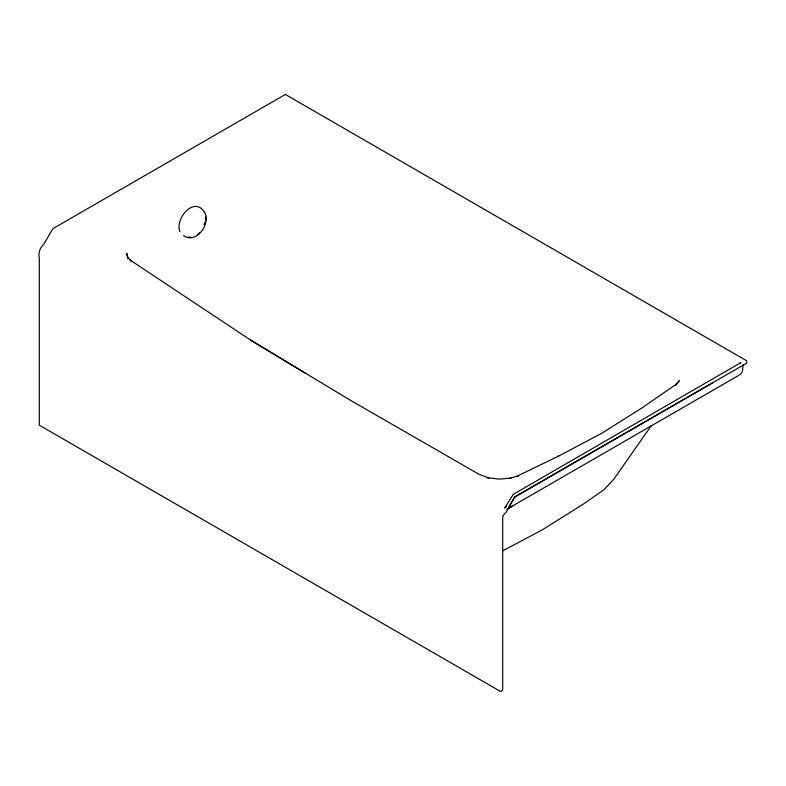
<?xml version="1.0" encoding="UTF-8"?>
<svg xmlns="http://www.w3.org/2000/svg" width="786" height="786" viewBox="0 0 786 786"><rect width="100%" height="100%" fill="white"/><g stroke="black" fill="none" stroke-linecap="round" stroke-linejoin="round"><path stroke-width="1.18" d="M742.937 364.802C742.711 368.015 743.251 372.142 740.412 374.411L506.842 509.249M740.107 363.663L740.884 362.572L513.337 494.345L504.563 508.002L506.489 506.292L506.007 506.567M204.006 224.393L205.323 221.77M512.217 501.026L514.761 496.87L586.209 455.625M508.925 506.548L511.666 501.949M676.186 385.042L679.536 380.375L675.685 384.727L676.451 384.118L642.634 407.482L601.722 433.292L557.716 456.558L558.532 456.145L517.198 476.12L518.642 475.648L509.859 478.369M651.329 425.57L613.601 479.529L604.07 489.649L583.34 504.091L542.104 529.951L502.765 550.819M197.591 234.552L199.595 232.695M508.257 508.513L512.364 506.115L507.766 508.729M587.25 455.025L627.071 432.035M628.112 431.435L746.7 363.181L746.7 360.813L285.357 94.458L53.743 228.176L52.053 229.964L43.643 244.534C39.644 247.865 38.268 253.023 39.3 258.201L39.3 425.187L500.643 691.542L502.696 690.354L502.706 517.276L503.325 515.292L506.38 511.833L514.938 497.037L713.305 382.458M510.988 478.075L498.992 479.116L487.487 477.682L488.853 478.085L478.772 474.174L351.057 400.673L250.253 339.906L305.852 373.507M188.64 236.959L190.674 237.225M183.531 235.613C196.5 244.829 211.66 222.782 204.311 211.945L204.537 212.289C194.456 195.665 174.679 218.292 179.876 231.644M251.53 340.682L130.201 260.117L131.793 261.699L127.46 257.002M128.265 258.515L126.625 253.151L127.863 258.771M205.549 216.582L205.647 219.864"/></g></svg>
